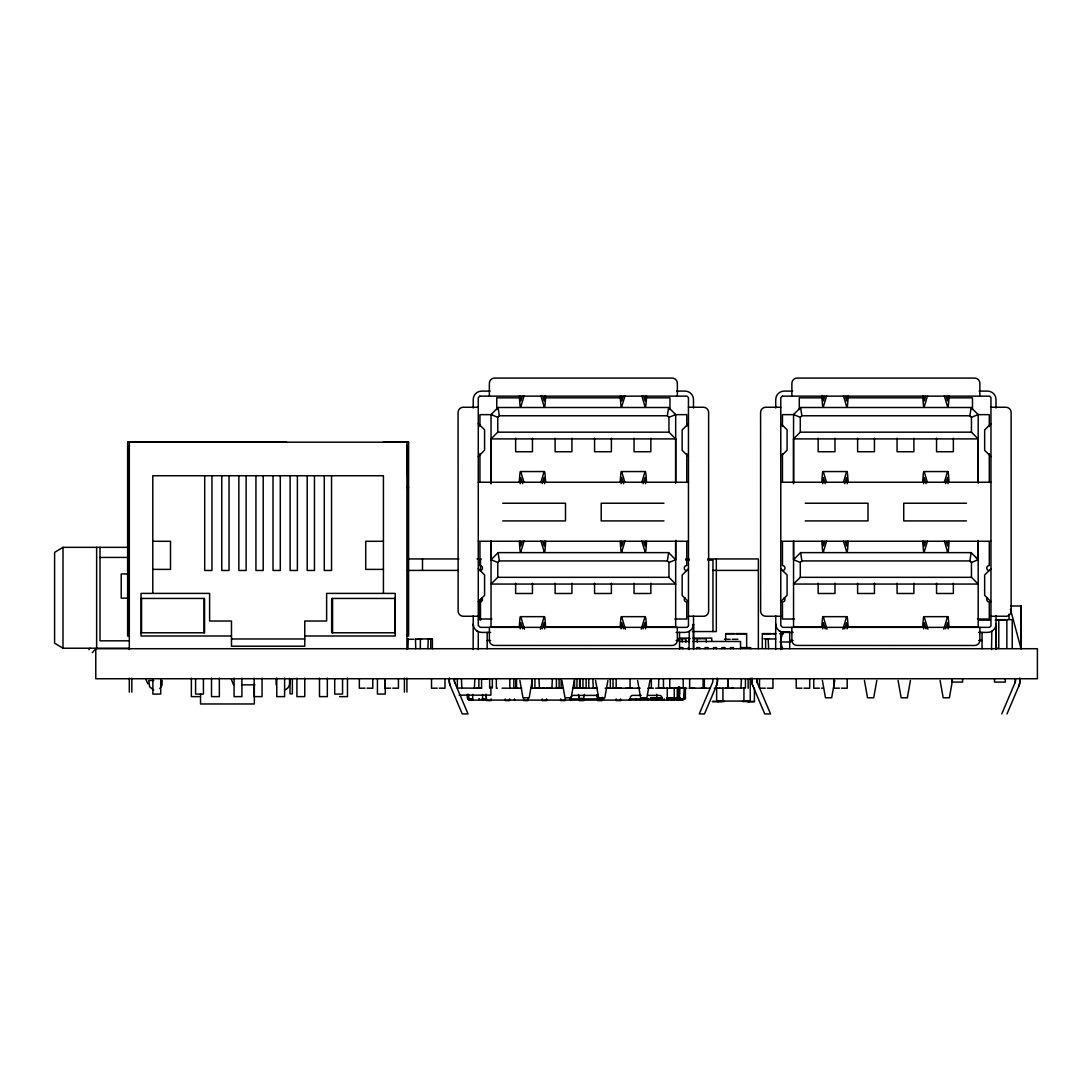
<?xml version="1.0" encoding="UTF-8"?>
<svg xmlns="http://www.w3.org/2000/svg" width="1092" height="1092" viewBox="0 0 1092 1092"><rect width="100%" height="100%" fill="white"/><g stroke="black" fill="none" stroke-linecap="round" stroke-linejoin="round"><path stroke-width="1.5" d="M128.665 567.28L128.419 522.536L128.515 567.28L128.61 556.388M128.87 559.514L128.856 551.596L128.883 553.084M383.388 442.151L408.599 442.192L408.599 636.063L406.92 636.063M478.269 649.549L478.269 631.681L476.522 630.657M497.775 577.327L668.946 577.327L675.675 584.056L491.045 584.056L497.775 577.327L497.775 562.489L491.045 559.705L491.045 540.99M491.045 483.142L491.045 438.902L497.775 432.173L668.946 432.173L675.675 438.902L675.675 483.142M668.946 577.327L668.946 562.489L675.675 559.705L675.675 540.99M693.584 649.467L693.502 615.82M780.78 649.549L780.78 631.681L779.033 630.657M800.286 577.327L971.457 577.327L978.186 584.056L793.556 584.056L800.286 577.327L800.286 562.489L793.556 559.705L793.556 540.99M793.556 483.142L793.556 438.902L800.286 432.173L971.457 432.173L978.186 438.902L978.186 483.142M978.186 540.99L978.186 559.705L971.457 562.489L971.457 577.327M996.081 649.467L996.013 615.82M128.788 535.954L128.829 521.771L128.856 531.954M128.856 556.551L128.829 568.045L128.801 558.23M286.609 442.151L127.627 442.192L127.627 636.063L129.306 636.063M128.61 558.858L128.583 561.998M128.801 529.306L128.829 526.835L128.842 529.074M128.842 560.114L128.829 562.981L128.801 559.691M1010.591 606.005L1021.252 606.005L1021.034 648.716L1010.455 609.281M128.856 536.186L128.87 534.807M520.202 483.729L520.802 477.491L522.659 483.688M520.202 628.842L520.802 622.59L522.659 628.801M544.676 396.082L544.157 400.9L542.765 396.246M544.676 541.182L544.157 546.014L542.765 541.359M621.102 483.729L621.689 477.491L623.559 483.688M621.102 628.842L621.689 622.59L623.559 628.801M645.563 396.082L645.058 400.9L643.652 396.246M645.563 541.182L645.058 546.014L643.652 541.359M822.713 483.729L823.313 477.491L825.17 483.688M822.713 628.842L823.313 622.59L825.17 628.801M847.187 396.082L846.669 400.9L845.276 396.246M847.187 541.182L846.669 546.014L845.276 541.359M923.614 483.729L924.201 477.491L926.057 483.688M923.614 628.842L924.201 622.59L926.057 628.801M948.074 396.082L947.569 400.9L946.163 396.246M948.074 541.182L947.569 546.014L946.163 541.359M693.215 626.166L693.502 623.996A8.408 8.408 0 0 1 685.093 632.404L676.139 632.404M473.15 649.467L473.232 615.82M775.661 649.467L775.743 615.82M570.898 700.095L570.939 697.57M570.898 697.911L570.993 697.256A2.525 2.525 0 0 1 573.423 695.386L598.198 695.386M678.446 686.704L678.282 698.211M679.524 698.225L679.62 686.786M685.448 687.496L685.353 698.225L682.923 700.095L469.847 700.095L468.058 699.358M668.946 432.173L668.946 417.349L667.376 415.779L668.604 407.493L498.116 407.493L491.045 414.564L491.045 483.756M668.946 562.489L667.376 560.933L668.604 552.634L498.116 552.634L491.045 559.705M971.457 432.173L971.457 417.349L969.887 415.779L971.116 407.493L800.627 407.493L793.556 414.564L793.556 483.756M971.457 562.489L969.887 560.933L971.116 552.634L800.627 552.634L793.556 559.705M583.565 698.921L584.329 694.457M532.254 680.425L529.17 697.788L522.972 697.788L519.874 680.425M574.296 680.425L571.198 697.788L565.014 697.788L561.916 680.425M607.916 680.425L604.832 697.788L598.648 697.788L595.549 680.425M649.958 680.425L646.873 697.788L640.676 697.788L637.578 680.425M834.766 680.425L831.667 697.788L825.484 697.788L822.385 680.425M876.808 680.425L873.709 697.788L867.526 697.788L864.427 680.425M910.428 680.425L907.343 697.788L901.159 697.788L898.061 680.425M952.47 680.425L949.371 697.788L943.188 697.788L940.089 680.425M995.727 626.166L996.013 623.996A8.408 8.408 0 0 1 987.605 632.404L978.65 632.404M519.246 482.241L519.833 474.556A4.545 0.764 -90 0 1 520.925 472.14L524.064 482.568M545.713 396.15L545.126 403.835A4.545 0.764 -90 0 1 544.034 406.251M519.246 627.354L519.833 619.669A4.545 0.764 -90 0 1 520.925 617.253M545.713 541.263L545.126 548.948A4.545 0.764 -90 0 1 544.034 551.364M620.133 482.241L620.734 474.556A4.545 0.764 -90 0 1 621.812 472.14L624.952 482.568M646.601 396.15L646.014 403.835A4.545 0.764 -90 0 1 644.922 406.251L641.782 395.823M620.133 627.354L620.734 619.669A4.545 0.764 -90 0 1 621.812 617.253M646.601 541.263L646.014 548.948A4.545 0.764 -90 0 1 644.922 551.364M821.757 482.241L822.344 474.556A4.545 0.764 -90 0 1 823.436 472.14L826.576 482.568M848.225 396.15L847.638 403.835A4.545 0.764 -90 0 1 846.546 406.251L843.406 395.823M821.757 627.354L822.344 619.669A4.545 0.764 -90 0 1 823.436 617.253M848.225 541.263L847.638 548.948A4.545 0.764 -90 0 1 846.546 551.364M922.644 482.241L923.245 474.556A4.545 0.764 -90 0 1 924.323 472.14L927.463 482.568M949.112 396.15L948.525 403.835A4.545 0.764 -90 0 1 947.433 406.251L944.293 395.823M922.644 627.354L923.245 619.669A4.545 0.764 -90 0 1 924.323 617.253M949.112 541.263L948.525 548.948A4.545 0.764 -90 0 1 947.433 551.364M782.787 648.716L780.343 641.987L782.787 631.899L789.53 631.899M522.263 396.246L520.857 400.9L520.338 396.082M524.133 395.823L520.98 406.279A4.545 0.764 -90 0 1 519.888 403.835L519.301 396.15M522.263 541.359L520.857 546.014L520.338 541.182M540.827 482.568L543.98 472.113A4.545 0.764 -90 0 1 545.072 474.556L545.672 482.241M520.98 551.392L524.133 540.936M542.233 483.688L544.103 477.491L544.703 483.729M540.376 629.183L543.98 617.226M542.233 628.801L544.103 622.59L544.703 628.842M623.15 396.246L621.744 400.9L621.225 396.082M625.02 395.823L621.867 406.279A4.545 0.764 -90 0 1 620.775 403.835L620.188 396.15M623.15 541.359L621.744 546.014L621.225 541.182M641.714 482.568L644.867 472.113A4.545 0.764 -90 0 1 645.959 474.556L646.56 482.241M621.867 551.392L625.02 540.936M643.12 483.688L645.003 477.491L645.59 483.729M641.263 629.183L644.867 617.226M643.12 628.801L645.003 622.59L645.59 628.842M824.774 396.246L823.368 400.9L822.849 396.082M826.644 395.823L823.491 406.279A4.545 0.764 -90 0 1 822.399 403.835L821.812 396.15M824.774 541.359L823.368 546.014L822.849 541.182M843.338 482.568L846.491 472.113A4.545 0.764 -90 0 1 847.583 474.556L848.184 482.241M823.491 551.392L826.644 540.936M844.744 483.688L846.614 477.491L847.215 483.729M842.888 629.183L846.491 617.226M844.744 628.801L846.614 622.59L847.215 628.842M925.661 396.246L924.255 400.9L923.736 396.082M927.531 395.823L924.378 406.279A4.545 0.764 -90 0 1 923.286 403.835L922.699 396.15M925.661 541.359L924.255 546.014L923.736 541.182M944.225 482.568L947.378 472.113A4.545 0.764 -90 0 1 948.47 474.556L949.071 482.241M924.378 551.392L927.531 540.936M945.631 483.688L947.515 477.491L948.102 483.729M943.775 629.183L947.378 617.226M945.631 628.801L947.515 622.59L948.102 628.842M716.407 685.831L704.476 713.922L699.262 713.922L712.421 682.909A6.566 6.525 0 0 0 712.653 678.487M1001.774 713.922L1014.932 682.909A6.566 6.525 0 0 0 1015.164 678.487A6.607 6.538 0 0 1 1014.918 682.896M1006.988 713.922L1018.918 685.831M88.916 649.658L90.145 648.238M92.342 652.634L95.768 648.716L1037.4 648.716L1037.4 678.746L95.768 678.746L95.768 648.716M497.775 432.173L497.775 417.349L499.331 415.779L667.376 415.779M497.775 562.489L499.331 560.933L667.376 560.933M800.286 432.173L800.286 417.349L801.842 415.779L969.887 415.779M800.286 562.489L801.842 560.933L969.887 560.933M478.269 456.538L484.575 450.177L484.575 429.811L478.269 423.614M478.269 601.678L484.575 595.317L484.575 574.965L478.269 568.768M688.451 423.614L682.145 429.975L682.159 450.341L688.451 456.538M780.78 456.538L787.086 450.177L787.086 429.811L780.78 423.614M688.451 568.768L682.145 575.115L682.159 595.481L688.451 601.678M780.78 601.678L787.086 595.317L787.086 574.965L780.78 568.768M990.963 423.614L984.656 429.975L984.656 450.341L990.963 456.538M990.963 568.768L984.656 574.965L984.656 595.317L990.963 601.678M159.841 688.574L161.957 685.271L162.189 680.493M678.883 699.358L677.095 700.095M666.625 698.921L683.592 698.73L684.261 687.687M128.651 547.338L63.008 547.338L54.6 552.375L54.6 643.174L63.008 648.225L128.583 648.225M689.298 631.272L689.025 649.549M991.809 631.272L991.536 649.549M668.946 417.349L675.675 414.564L668.604 407.493M971.457 417.349L978.186 414.564L971.116 407.493M712.462 701.46L724.433 701.46M407.944 648.716L408.244 638.847M461.875 688.165L461.397 678.746M539.407 688.165L538.929 678.746M577.777 688.219L580.18 688.219M583.619 688.219L582.186 688.165M593.297 688.165L592.82 678.746M593.912 688.219L594.867 688.165M704.968 688.219L705.91 688.165M728.432 688.165L727.968 678.746M661.752 698.375L650.832 698.948L650.832 697.733L662.025 697.733M127.627 442.192L408.599 442.192M577.982 688.165L575.989 688.165M517.867 688.165L515.738 688.165M532.609 688.165L530.726 688.165M538.069 688.165L536.186 688.165M550.013 688.165L546.123 688.165M563.008 688.165L559.937 688.219M584.288 688.165L580.848 688.165M609.677 688.165L607.794 688.165M618.058 688.165L616.175 688.219L616.175 678.746M614.782 688.165L620.297 688.165M627.927 688.165L626.044 688.165M631.94 688.165L630.057 688.219L630.057 678.746M639.775 688.165L637.892 688.165M647.856 688.219L653.562 688.165M660.619 688.165L658.599 688.219L658.735 678.746M671.635 688.165L669.751 688.219L669.751 678.746M693.83 688.165L691.946 688.165M714.264 688.219L719.969 688.165M747.024 701.61L749.18 701.61M476.835 688.219L478.214 688.219M712.462 701.61L721.716 701.596M481.053 678.801L487.783 678.76M748.266 701.624L754.422 701.61L754.422 688.015M477.627 688.219L481.572 688.219L481.572 678.746M490.103 391.1L481.627 391.1A8.408 8.408 0 0 0 473.218 399.508L473.218 408.026M676.603 391.1L685.093 391.1A8.408 8.408 0 0 1 693.488 399.508L693.488 408.026M792.615 391.1L784.138 391.1A8.408 8.408 0 0 0 775.729 399.508L775.729 408.026M979.114 391.1L987.591 391.1A8.408 8.408 0 0 1 996 399.508L996 408.026M520.543 397.829L496.764 397.829L496.764 409.596M546 397.829L620.72 397.829M646.191 397.829L669.956 397.829L669.956 409.596M823.04 397.829L799.276 397.829L799.276 409.596M848.511 397.829L923.231 397.829M948.702 397.829L972.467 397.829L972.467 409.596M688.451 407.248L703.384 407.248A5.242 5.242 0 0 1 708.626 412.489L708.64 611.056A5.242 5.242 0 0 1 704.081 616.257L688.451 616.257M990.963 407.248L1005.896 407.248A5.242 5.242 0 0 1 1011.137 412.489L1011.151 611.056A5.242 5.242 0 0 1 1006.578 616.257L990.963 616.257M491.714 414.646L479.948 414.646L479.948 426.522M675.006 414.646L686.772 414.646L686.772 426.522M794.225 414.646L782.459 414.646L782.459 426.522M977.517 414.646L989.284 414.646L989.284 426.522M491.045 438.902L675.675 438.902M793.556 438.902L978.186 438.902M129.306 445.468L128.365 484.821L128.365 635.23L129.306 635.23M406.934 445.468L407.862 484.821L407.862 635.23L406.934 635.23M520.502 471.553L544.403 471.553M621.389 471.553L645.304 471.553M823.013 471.553L846.914 471.553M923.9 471.553L947.815 471.553M478.269 482.241L688.451 482.241M780.78 482.241L990.963 482.241M127.627 487.469L129.306 487.469M406.92 487.469L408.599 487.469M502.73 503.221L565.492 503.221L565.492 520.911L502.73 520.911M663.977 503.221L601.214 503.221L601.214 520.911L663.977 520.911M805.241 503.221L868.003 503.221L868.003 520.911L805.241 520.911M966.488 503.221L903.726 503.221L903.726 520.911L966.488 520.911M152.798 541.291L170.502 541.291L170.502 569.382L152.798 569.382M383.428 541.291L365.724 541.291L365.724 569.382L383.428 569.382M478.269 541.263L688.451 541.263M780.78 541.263L990.963 541.263M100 557.425L128.569 557.425M407.794 558.94L458.886 558.94M477.067 558.94L481.272 558.94M685.667 558.94L689.079 558.94M707.821 558.94L758.367 558.94L758.367 648.716M685.708 560.128L689.12 560.128M707.862 560.128L712.967 560.128L712.967 631.558M407.125 570.406L458.312 570.406M712.926 570.406L758.367 570.406M127.86 573.928L121.212 573.928L121.212 598.143L127.86 598.143M141.032 598.443L204.559 598.443L204.559 632.787L141.032 632.787M395.208 598.443L331.668 598.443L331.668 632.787L395.208 632.787M478.269 616.257L463.336 616.257A5.242 5.242 0 0 1 458.135 611.697L458.08 412.476A5.242 5.242 0 0 1 462.653 407.275L478.269 407.248M780.78 616.257L765.847 616.257A5.242 5.242 0 0 1 760.646 611.697L760.592 412.476A5.242 5.242 0 0 1 765.164 407.275L780.78 407.248M520.502 616.666L544.403 616.666M621.389 616.666L645.304 616.666M823.013 616.666L846.914 616.666M923.9 616.666L947.815 616.666M491.823 619.014L479.948 619.014L479.948 602.033A2.525 2.525 0 0 0 481.736 597.72M674.911 619.014L686.772 619.014L686.772 602.033A2.525 2.525 0 0 1 684.984 597.72M794.321 619.014L782.459 619.014L782.459 602.033A2.525 2.525 0 0 0 784.247 597.72M977.422 619.014L989.284 619.014L989.284 602.033A2.525 2.525 0 0 1 987.496 597.72M478.419 619.669L480.93 619.669M996.873 619.669L1012.229 619.669L1012.229 648.389M978.705 620.133L990.294 620.133M995.262 620.133L1006.851 620.133L1006.851 647.856M519.847 627.026L491.045 627.026L491.045 541.141M545.249 627.026L621.471 627.026M645.181 627.026L675.675 627.026L675.675 540.349M822.344 627.026L793.556 627.026L793.556 541.141M847.761 627.026L923.982 627.026M947.692 627.026L978.186 627.026L978.186 540.349M692.478 631.558L716.325 631.558L716.325 558.94M490.581 632.404L481.64 632.404A8.408 8.408 0 0 1 473.232 623.996L473.3 625.088M793.092 632.404L784.152 632.404A8.408 8.408 0 0 1 775.743 623.996L775.811 625.088M734.561 633.592L725.648 633.592L725.648 640.171M736.158 633.592L746.669 633.592L746.669 648.389M771.211 633.592L762.298 633.592L762.298 648.389M772.808 633.592L775.811 633.592M780.316 633.592L783.319 633.592M725.893 633.824L746.409 633.824M762.557 633.824L775.183 633.824M779.906 633.824L783.073 633.824M231.477 635.994L141.032 635.994L141.032 593.393L209.609 593.393L209.609 621.02L231.477 621.02L231.477 646.191L304.777 646.191L304.764 621.02L326.631 621.02L326.631 593.393L395.208 593.393L395.208 635.994L304.764 635.994M679.388 638.11L689.598 638.11M693.01 638.11L711.752 638.11L711.752 641.14M415.465 638.847L415.765 648.716M420.393 638.793L420.297 648.648M427.614 638.793L432.405 638.793L432.405 648.703M678.651 638.793L685.913 638.847L685.913 642.151M690.035 638.793L688.861 638.793L688.861 642.096M693.693 638.793L697.269 638.793L697.269 642.096M697.884 638.793L701.446 638.793M702.729 638.793L706.292 638.793L706.292 642.096M763.936 638.793L768.741 638.793M231.477 638.97L304.764 638.97M417.28 638.943L430.726 638.943L430.726 648.525M775.716 638.943L765.628 638.943L765.628 648.525M408.121 639.284L413.827 639.284M415.861 639.284L421.567 639.284M724.433 639.284L730.138 639.284M732.186 639.284L737.892 639.284M487.182 640.485L490.581 640.485M676.139 640.485L679.538 640.485M789.693 640.485L793.092 640.485M978.65 640.485L982.049 640.485M128.583 640.827L100 640.827L100 547.338M679.347 641.468L689.543 641.468M692.942 641.468L740.526 641.468L740.526 648.716M780.343 641.987L790.431 641.987M740.526 647.611L750.736 647.611L750.736 648.716M996.873 648.238L998.784 648.389L998.784 619.669M768.645 648.648L768.14 638.793M153.781 680.493L148.744 680.493L149.645 686.895L153.726 690.035M241.714 684.861L254.859 684.861M365.042 688.165L359.336 688.219L359.336 678.746M367.076 688.165L372.782 688.219L372.782 678.746M390.69 688.165L384.985 688.219L384.985 678.746M392.738 688.165L398.443 688.219L398.443 678.746M437.237 688.165L431.531 688.219L431.531 678.746M439.284 688.165L444.99 688.219L444.99 678.746M481.572 688.219L457.357 688.042L457.357 678.896M497.324 688.165L496.369 688.219L496.369 678.746M507.794 688.165L502.088 688.165M508.872 688.165L509.827 688.219L509.827 678.746M509.841 688.165L515.547 688.165M517.622 688.165L521.689 688.165M530.794 688.165L542.847 688.165M543.939 688.165L549.645 688.165M561.575 688.165L548.129 688.219M561.397 688.165L563.295 688.165M572.495 688.165L588.097 688.165M588.602 688.165L593.966 688.165M596.123 688.165L597.078 688.219M605.105 688.165L639.721 688.165M655.61 688.165L661.315 688.165M660.483 688.165L664.441 688.165M670.311 688.165L663.458 688.219L663.458 678.746M671.211 688.165L675.457 688.165M677.504 688.165L683.21 688.219L683.21 678.746M688.984 688.165L705.405 688.165M710.059 688.165L704.354 688.219L704.354 678.746M765.219 688.165L759.513 688.219L759.513 678.746M767.253 688.165L772.959 688.219L772.959 678.746M801.938 688.165L796.232 688.219L796.232 678.746M803.985 688.165L809.691 688.219L809.691 678.746M819.464 688.165L813.758 688.219L813.758 678.746M821.498 688.165L823.423 688.165M839.448 688.165L833.742 688.219L833.742 678.746M841.495 688.165L847.201 688.219L847.201 678.746M679.62 693.597L678.446 693.597L679.442 693.256L679.442 687.742M459.172 695.14L490.895 695.14L490.895 686.95M641.113 695.386L632.814 695.386A2.525 2.525 0 0 0 630.371 697.256L630.289 700.095M647.761 695.386L659.377 695.386A2.525 2.525 0 0 1 661.82 697.256L661.902 700.095M199.208 696.628L191.359 696.628L191.359 678.132M339.626 696.628L347.474 696.628L347.474 678.132M678.446 697.583L677.258 697.583L677.258 687.701M666.816 697.733L680.261 697.924L680.261 700.095M650.832 698.061L661.752 698.061M579.183 698.416L583.565 698.416L583.565 700.6L579.183 700.6L578.678 695.44M597.174 695.44L597.679 698.416L602.061 698.416L601.91 700.6M472.7 698.921L468.891 698.525L468.495 694.28M482.009 698.921L486.623 698.921L486.704 700.6L491.072 700.6L491.072 698.921M569.792 698.921L603.89 698.921M662.667 698.921L629.456 698.921L629.456 700.095M602.061 700.6L597.679 700.6L597.679 698.416M742.451 701.46L754.422 701.61M717.703 701.61L718.618 701.624M731.312 688.165L733.196 688.165M725.825 688.165L727.709 688.219L727.709 678.746M715.929 688.165L717.813 688.165M692.806 688.165L694.689 688.165M701.214 688.165L703.098 688.219L703.098 678.746M675.033 688.165L676.917 688.165M670.174 688.165L672.194 688.165M649.453 688.165L651.337 688.219L651.337 678.746M629.988 688.165L631.872 688.165M637.619 688.165L639.502 688.219M627.75 688.165L629.634 688.165M619.355 688.165L621.239 688.165M592.424 688.165L595.85 688.165M572.699 688.165L574.583 688.219L574.583 678.746M557.698 688.165L559.582 688.165M542.301 688.165L544.185 688.165M538.574 688.165L540.636 688.219M584.834 688.165L586.5 688.219M650.832 697.733L662.025 698.129M740.949 688.165L741.413 678.746M551.91 688.165L552.388 678.746M474.378 688.165L474.843 678.746M427.914 648.648L428.2 638.793M793.556 414.564L800.286 417.349M491.045 414.564L497.775 417.349M971.116 552.634L978.186 559.705L975.757 557.289M668.604 552.634L675.675 559.705M145.878 679.415L147.898 683.851M757.398 682.896A6.607 6.538 0 0 1 757.152 678.487A6.566 6.525 0 0 0 757.384 682.896L770.543 713.922L764.755 713.922L752.838 685.831M454.886 682.896A6.607 6.538 0 0 1 454.641 678.487A6.566 6.525 0 0 0 454.873 682.896L468.031 713.922L462.244 713.922L450.327 685.831M231.327 679.251L233.511 684.861M944.293 540.936L947.433 551.392M924.323 617.226L927.913 629.183M843.406 540.936L846.546 551.392M823.436 617.226L827.026 629.183M641.782 540.936L644.922 551.392M621.812 617.226L625.402 629.183M540.895 395.823L544.034 406.279M540.895 540.936L544.034 551.392M520.925 617.226L524.515 629.183M949.071 627.354L948.47 619.669A4.545 0.764 -90 0 0 947.378 617.253M922.699 541.263L923.286 548.948A4.545 0.764 -90 0 0 924.378 551.364M848.184 627.354L847.583 619.669A4.545 0.764 -90 0 0 846.491 617.253M821.812 541.263L822.399 548.948A4.545 0.764 -90 0 0 823.491 551.364M646.56 627.354L645.959 619.669A4.545 0.764 -90 0 0 644.867 617.253M620.188 541.263L620.775 548.948A4.545 0.764 -90 0 0 621.867 551.364M545.672 627.354L545.072 619.669A4.545 0.764 -90 0 0 543.98 617.253M519.301 541.263L519.888 548.948A4.545 0.764 -90 0 0 520.98 551.364M596.928 694.457L597.679 698.921M578.432 694.457L579.183 698.921M485.94 694.457L486.459 697.433M800.627 407.493L801.842 415.779M800.627 552.634L801.842 560.933M498.116 407.493L499.331 415.779M498.116 552.634L499.331 560.933M602.293 697.256L602.375 700.095M128.583 527.818L128.61 533.783M995.986 624.337L996.013 648.716M693.475 624.337L693.502 648.716M128.76 567.28L128.706 522.536L128.638 544.662M1021.252 606.005L1021.252 648.716M1009.063 614.209L1009.063 619.137M1005.282 678.746L1005.282 682.091L994.525 682.091L994.525 678.746M989.284 453.644L989.284 482.473M989.284 541.823L989.284 565.56A2.525 2.525 0 0 0 986.758 568.086A2.525 2.525 0 0 0 989.284 570.597M982.049 632.404L982.049 648.716M979.865 396.15L979.865 383.319A5.242 5.242 0 0 0 974.61 378.078L797.119 378.078A5.242 5.242 0 0 0 791.877 383.319L791.877 396.15M979.865 627.354L979.865 640.226A5.242 5.242 0 0 1 974.624 645.481L797.078 645.427A5.242 5.242 0 0 1 791.877 640.867L791.877 627.354M978.186 414.564L978.186 482.555M962.571 678.746L962.571 682.091L951.814 682.091L951.814 678.746M953.357 438.22L953.357 451.733L936.554 451.733L936.554 438.22M953.357 583.21L953.357 593.488L936.554 593.488L936.554 583.21M913.895 438.22L913.895 451.733L897.078 451.733L897.078 438.22M913.895 583.21L913.895 593.488L897.078 593.488L897.078 583.21M874.433 438.22L874.433 451.733L857.616 451.733L857.616 438.22M874.433 583.21L874.433 593.488L857.616 593.488L857.616 583.21M834.971 438.22L834.971 451.733L818.154 451.733L818.154 438.22M834.971 583.21L834.971 593.488L818.154 593.488L818.154 583.21M789.693 632.404L789.693 648.716M782.459 453.644L782.459 482.473M782.459 541.823L782.459 565.56A2.525 2.525 0 0 1 784.984 568.086A2.525 2.525 0 0 1 782.459 570.597M750.231 678.241L750.231 701.078L716.652 701.078L716.652 688.028M748.143 678.746L748.143 688.219M745.454 678.896L745.454 688.042L719.737 688.165M743.939 688.096L743.939 701.61M733.36 648.716L733.36 647.611L730.316 647.611L730.316 648.716M724.952 648.716L724.952 647.611L721.908 647.611L721.908 648.716M722.945 688.096L722.945 701.61M716.557 648.716L716.557 647.611L713.513 647.611L713.513 648.716M708.148 648.716L708.148 647.611L705.104 647.611L705.104 648.716M699.74 648.716L699.74 647.611L696.696 647.611L696.696 648.716M691.577 688.219L689.639 688.219L689.639 678.746M688.288 647.611L688.288 648.716M686.772 453.644L686.772 482.473M686.772 541.823L686.772 565.56A2.525 2.525 0 0 0 684.247 568.086A2.525 2.525 0 0 0 686.772 570.597M686.923 688.219L681.231 688.165M682.923 648.716L682.923 647.611L679.879 647.611L679.879 648.716M682.213 638.793L682.213 642.096M681.886 698.921L681.886 700.095M681.408 698.921L681.408 700.095M679.538 632.404L679.538 648.716M677.354 396.15L677.354 383.319A5.242 5.242 0 0 0 672.099 378.078L494.608 378.078A5.242 5.242 0 0 0 489.366 383.319L489.366 396.15M677.354 627.354L677.368 640.226A5.242 5.242 0 0 1 672.112 645.481L494.567 645.427A5.242 5.242 0 0 1 489.366 640.867L489.366 627.354M675.675 414.564L675.675 482.555M674.242 687.892L674.242 698.238M674.242 698.921L674.242 700.095M673.204 697.733L673.204 698.511M673.204 698.921L673.204 700.095M671.457 698.921L671.457 700.095M671.157 698.921L671.157 700.095M667.99 698.061L667.99 700.095M667.662 698.921L667.662 700.095M667.28 687.687L667.28 700.095M664.291 698.921L664.291 700.095M658.421 698.921L658.421 700.095M656.742 694.28L656.742 698.238M656.742 698.921L656.742 700.095M656.224 698.921L656.224 700.095M655.541 698.921L655.541 700.095M652.47 698.921L652.47 700.095M651.842 698.921L651.842 700.095M651.678 698.921L651.678 700.095M650.859 438.22L650.859 451.733L634.043 451.733L634.043 438.22M650.859 583.21L650.859 593.488L634.043 593.488L634.043 583.21M648.143 698.921L648.143 700.095M640.185 698.921L640.185 700.095M639.762 698.921L639.762 700.095M635.817 698.921L635.817 700.095M620.556 698.921L620.556 700.6L616.188 700.6L616.188 698.921M613.008 678.746L613.008 688.219M611.383 438.22L611.383 451.733L594.567 451.733L594.567 438.22M611.383 583.21L611.383 593.488L594.567 593.488L594.567 583.21M610.305 678.896L610.305 688.042M588.793 678.896L588.793 688.042M586.104 678.746L586.104 688.219M582.951 678.896L582.951 688.042M580.262 678.746L580.262 688.219M579.593 678.896L579.593 688.042M576.986 678.746L576.904 688.219M571.921 438.22L571.921 451.733L555.105 451.733L555.105 438.22M571.921 583.21L571.921 593.488L555.105 593.488L555.105 583.21M565.069 698.921L565.069 700.6L560.687 700.6L560.687 698.921M561.124 678.746L561.124 688.219M559.104 678.746L559.104 688.219M556.415 678.896L556.415 688.042M546.573 698.921L546.573 700.6L542.192 700.6L542.192 698.921M534.903 678.896L534.903 688.042M532.459 438.22L532.459 451.733L515.642 451.733L515.642 438.22M532.459 583.21L532.459 593.488L515.642 593.488L515.642 583.21M532.2 678.746L532.2 688.219M528.078 698.921L528.078 700.6L523.696 700.6L523.696 698.921M516.543 678.746L516.543 688.219M515.984 678.746L515.984 688.219M514.537 698.921L514.537 700.095M513.854 678.896L513.854 688.042M509.582 698.921L509.582 700.6L505.2 700.6L505.2 698.921M492.342 678.896L492.342 688.042M489.639 678.746L489.639 688.219M487.182 632.404L487.182 648.716M486.172 694.28L486.172 700.095M483.374 698.921L483.374 700.095M482.623 694.416L482.623 700.095M480.48 558.94L480.48 570.406M480.48 599.344L480.48 619.765M479.948 453.644L479.948 482.473M479.948 541.823L479.948 565.56A2.525 2.525 0 0 1 482.473 568.086A2.525 2.525 0 0 1 479.948 570.597M479.47 698.921L479.47 700.095M478.883 678.896L478.883 688.042M478.801 698.921L478.801 700.095M472.7 694.416L472.7 700.095M471.635 698.921L471.635 700.095M470.57 698.921L470.57 700.095M467.321 694.28L467.321 697.57A2.525 2.525 0 0 0 469.847 700.095M422.495 558.94L422.495 570.406M406.92 442.11L406.92 649.549M406.92 678.173L406.92 692.123M404.409 678.173L404.409 692.123M395.058 598.443L395.058 632.787M385.271 678.937L385.271 694.075L377.423 694.075L377.423 678.937M383.428 593.393L383.428 475.73L152.798 475.73L152.798 593.393M342.56 678.937L342.56 694.075L334.712 694.075L334.712 678.937M332.569 598.443L332.569 632.787M331.545 475.73L331.545 570.474L324.283 570.474L324.283 475.73M327.327 678.132L327.327 696.628L319.492 696.628L319.492 678.132M314.455 475.73L314.455 570.474L307.193 570.474L307.193 475.73M304.764 678.132L304.764 696.628L296.915 696.628L296.915 678.132M297.379 475.73L297.379 570.474L290.117 570.474L290.117 475.73M292.356 678.692L292.356 693.87L290.008 693.87L290.008 678.692M289.544 678.364L289.544 683.442A6.729 6.729 0 0 1 284.562 689.939M284.616 678.132L284.616 696.628L276.781 696.628L276.781 678.132M280.289 475.73L280.289 570.474L273.027 570.474L273.027 475.73M276.085 678.364L276.085 683.442A6.729 6.729 0 0 0 276.317 685.189M263.199 475.73L263.199 570.474L255.951 570.474L255.951 475.73M262.053 678.132L262.053 696.628L254.204 696.628L254.204 678.132M254.34 683.797L254.34 703.971L200.532 703.971L200.532 693.884M246.123 475.73L246.123 570.474L238.861 570.474L238.861 475.73M241.905 678.132L241.905 696.628L234.07 696.628L234.07 678.132M229.033 475.73L229.033 570.474L221.772 570.474L221.772 475.73M219.342 678.132L219.342 696.628L211.507 696.628L211.507 678.132M211.957 475.73L211.957 570.474L204.695 570.474L204.695 475.73M204.04 598.443L204.04 632.787M203.426 678.937L203.426 694.075L195.591 694.075L195.591 678.937M160.715 678.937L160.715 694.075L152.88 694.075L152.88 678.937M141.55 598.443L141.55 632.787M131.832 678.173L131.832 692.123M129.306 442.11L129.306 649.549M129.306 678.173L129.306 692.123M96.642 547.338L96.642 648.225M63.008 547.338L63.008 648.225M685.448 697.57A2.525 2.525 0 0 1 684.711 699.358M449.522 678.023A13.445 13.363 0 0 0 450.327 685.831A13.541 13.404 0 0 1 449.331 679.333M752.033 678.023A13.445 13.363 0 0 0 752.838 685.831A13.541 13.404 0 0 1 751.842 679.333M479.825 396.15L478.269 397.706L478.269 625.416L480.221 627.354L687.073 627.354L688.465 625.975L688.451 397.529L687.073 396.15L479.825 396.15M782.336 396.15L780.78 397.706L780.78 625.416L782.732 627.354L989.584 627.354L990.963 625.975L990.963 397.529L989.584 396.15L782.336 396.15M716.393 685.831A13.445 13.363 0 0 0 717.198 678.023A13.541 13.404 0 0 1 716.393 685.817M1018.904 685.831A13.445 13.363 0 0 0 1019.71 678.023A13.541 13.404 0 0 1 1018.904 685.817"/></g></svg>
